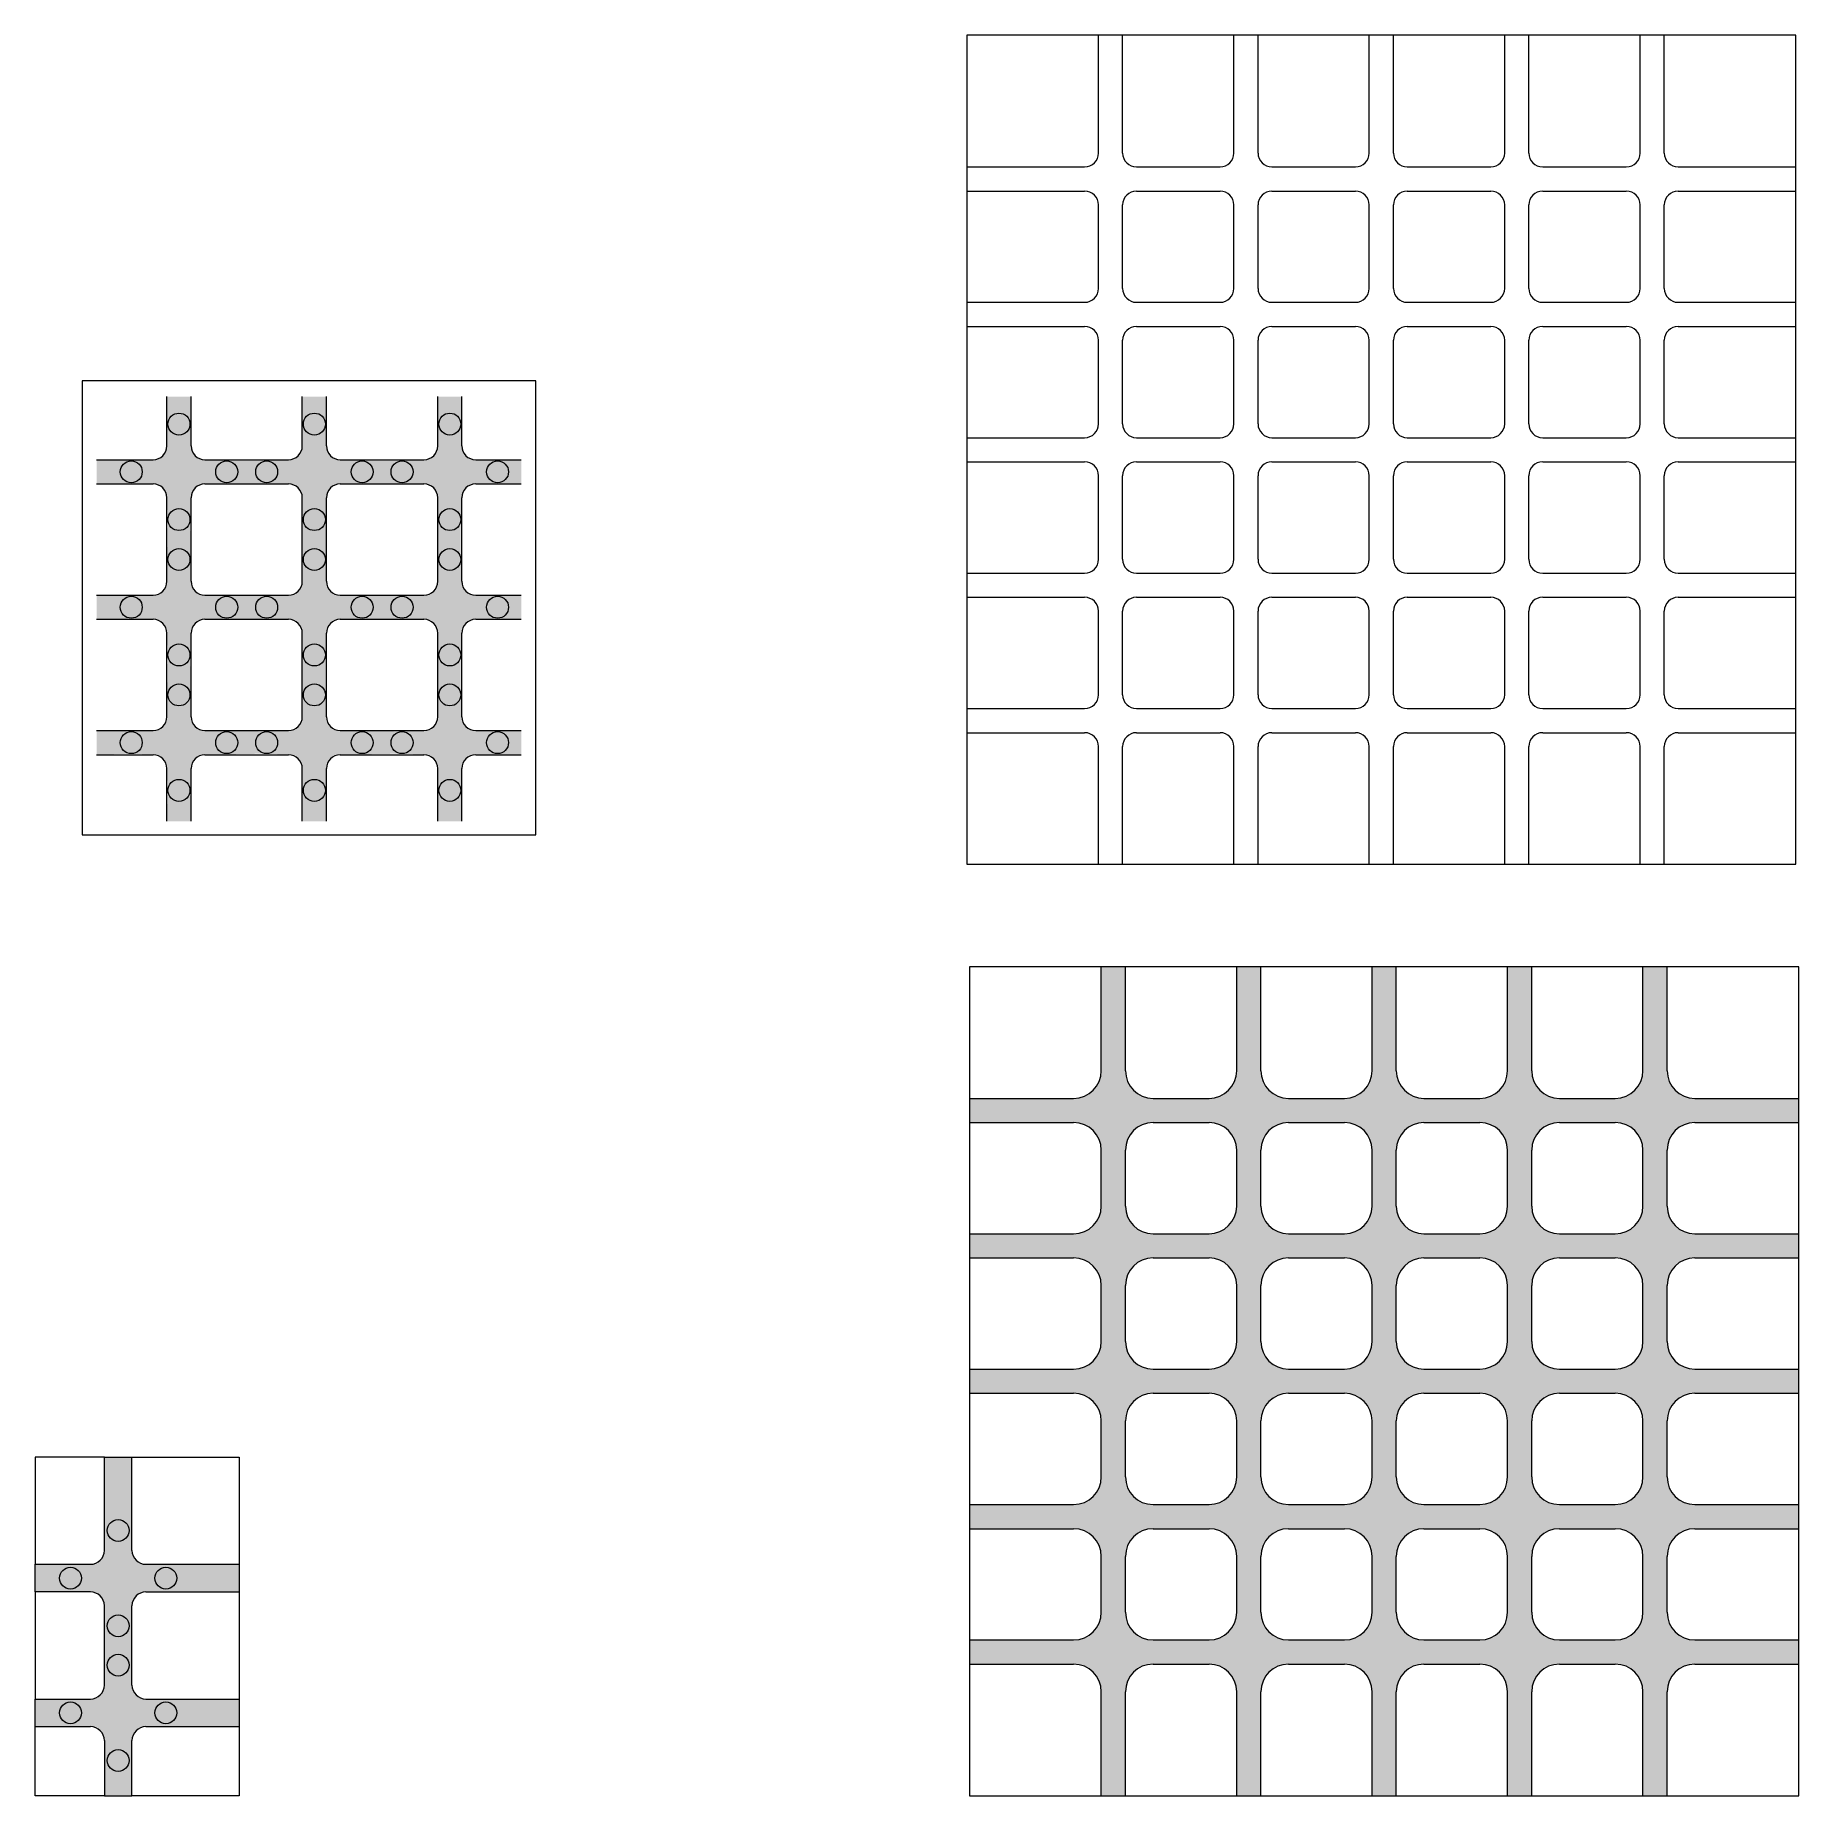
# Model space of a CAD drawing. Header units: inches. Extents: x 0 to 25.5, y 0 to 25.5.
import ezdxf

# ---------------------------------------------------------------- set-up
doc = ezdxf.new("R2010")
doc.units = ezdxf.units.IN
doc.header["$MEASUREMENT"] = 0

# ---------------------------------------------------------------- blocks, each defined once
blk = doc.blocks.new('*U0')
at = {"color": 2, "lineweight": 0}
for centre in [(0, 0.691), (-0.691, 0), (0.691, 0), (0, -0.691)]:
    blk.add_circle(centre, 0.159, dxfattribs=at)
blk = doc.blocks.new('*U1')
at = {"color": 0, "linetype": 'ByBlock', "lineweight": -2, "transparency": 16777216}
for p in [(0, 3.92), (1.96, 3.92), (3.92, 3.92), (0, 1.96), (1.96, 1.96), (3.92, 1.96), (0, 0), (1.96, 0), (3.92, 0)]:
    blk.add_blockref('*U0', p, dxfattribs=at)

msp = doc.modelspace()

# ---------------------------------------------------------------- hatches: boundary and pattern name
at = {"lineweight": 0}
h = msp.add_hatch(color=1, dxfattribs=at)
h.dxf.hatch_style = 1
h.paths.add_polyline_path([(7.034, 17.379), (6.375, 17.379, -0.414214), (6.175, 17.579), (6.159, 17.895, -1), (5.841, 17.895, -1), (6.159, 17.895), (6.159, 18.47, -0.991004), (5.841, 18.473, -1), (6.159, 18.473), (6.175, 18.789, -0.414214), (6.375, 18.989), (7.034, 18.989), (7.034, 19.339), (6.691, 19.323, -0.414214), (6.85, 19.164, -1), (6.533, 19.164, -0.414214), (6.691, 19.323), (6.375, 19.339, -0.414214), (6.175, 19.539), (6.159, 19.855, -1), (5.841, 19.855, -1), (6.159, 19.855), (6.175, 20.254), (5.825, 20.254), (5.825, 19.539, -0.414214), (5.625, 19.339), (5.309, 19.323, -0.414214), (5.468, 19.164, -1), (5.15, 19.164, -0.414214), (5.309, 19.323), (4.734, 19.323, -0.40893), (4.89, 19.164, -1), (4.573, 19.164, -0.414214), (4.731, 19.323), (4.415, 19.339, -0.414214), (4.215, 19.539), (4.199, 19.855, -1), (3.881, 19.855, -1), (4.199, 19.855), (4.215, 20.254), (3.865, 20.254), (3.865, 19.539, -0.414214), (3.665, 19.339), (3.349, 19.323, -0.414214), (3.508, 19.164, -1), (3.19, 19.164, -0.414214), (3.349, 19.323), (2.774, 19.323, -0.40893), (2.93, 19.164, -1), (2.612, 19.164, -0.414214), (2.771, 19.323), (2.455, 19.339, -0.414214), (2.255, 19.539), (2.255, 20.254), (1.905, 20.254), (1.905, 19.539, -0.414214), (1.705, 19.339), (1.389, 19.323, -0.414214), (1.548, 19.164, -1), (1.23, 19.164, -0.414214), (1.389, 19.323), (0.888, 19.339), (0.888, 18.989), (1.705, 18.989, -0.414214), (1.905, 18.789), (1.921, 18.473, -1), (2.239, 18.473), (2.255, 18.789, -0.414214), (2.455, 18.989), (3.665, 18.989, -0.414214), (3.865, 18.789), (3.865, 17.579, -0.414214), (3.665, 17.379), (3.349, 17.363, -0.414214), (3.508, 17.204, -1), (3.19, 17.204, -0.414214), (3.349, 17.363), (2.455, 17.379, -0.414214), (2.255, 17.579), (2.239, 18.473, -1), (1.921, 18.473), (1.905, 17.579, -0.414214), (1.705, 17.379), (1.389, 17.363, -0.414214), (1.548, 17.204, -1), (1.23, 17.204, -0.414214), (1.389, 17.363), (0.888, 17.379), (0.888, 17.029), (1.705, 17.029, -0.414214), (1.905, 16.829), (1.921, 16.513, -1), (2.239, 16.513), (2.255, 16.829, -0.414214), (2.455, 17.029), (3.665, 17.029, -0.414214), (3.865, 16.829), (3.865, 15.619, -0.414214), (3.665, 15.419), (3.349, 15.403, -0.414214), (3.508, 15.244, -0.414214), (3.349, 15.085), (3.665, 15.069, -0.414214), (3.865, 14.869), (3.865, 14.107), (4.215, 14.107), (4.199, 14.553, -1), (3.881, 14.553, -1), (4.199, 14.553), (4.215, 14.869, -0.414214), (4.415, 15.069), (5.309, 15.085, -0.414214), (5.15, 15.244, -0.414214), (5.309, 15.403), (4.415, 15.419, -0.414214), (4.215, 15.619), (4.199, 15.935, -1), (3.881, 15.935, -1), (4.199, 15.935), (4.199, 16.51, -0.990979), (3.881, 16.513, -1), (4.199, 16.513), (4.215, 16.829, -0.414214), (4.415, 17.029), (5.625, 17.029, -0.414214), (5.825, 16.829), (5.825, 15.619, -0.414214), (5.625, 15.419), (5.309, 15.403, -0.414214), (5.468, 15.244, -0.414214), (5.309, 15.085), (5.625, 15.069, -0.414214), (5.825, 14.869), (5.825, 14.107), (6.175, 14.107), (6.159, 14.553, -1), (5.841, 14.553, -1), (6.159, 14.553), (6.175, 14.869, -0.414214), (6.375, 15.069), (7.034, 15.069), (7.034, 15.419), (6.375, 15.419, -0.414214), (6.175, 15.619), (6.159, 15.935, -1), (5.841, 15.935, -1), (6.159, 15.935), (6.159, 16.51, -0.991004), (5.841, 16.513, -1), (6.159, 16.513), (6.175, 16.829, -0.414214), (6.375, 17.029), (7.034, 17.029)])
h.paths.add_polyline_path([(4.215, 17.579), (4.215, 18.789, -0.414214), (4.415, 18.989), (5.625, 18.989, -0.414214), (5.825, 18.789), (5.825, 17.579, -0.414214), (5.625, 17.379), (4.415, 17.379, -0.414214)], flags=16)
h.paths.add_polyline_path([(4.89, 17.204, -1), (4.573, 17.204, -1)], flags=16)
h.paths.add_polyline_path([(3.881, 17.895, -1), (4.199, 17.895, -1)], flags=16)
h.paths.add_polyline_path([(5.468, 17.204, -1), (5.15, 17.204, -1)], flags=16)
h.paths.add_polyline_path([(3.881, 18.473, -1), (4.199, 18.473, -1)], flags=16)
h.paths.add_polyline_path([(2.612, 17.204, -1), (2.93, 17.204, -1)], flags=16)
h.paths.add_polyline_path([(4.89, 15.244, -1), (4.573, 15.244, -1)], flags=16)
h.paths.add_polyline_path([(1.921, 17.895, -1), (2.239, 17.895, -1)], flags=16)
h.paths.add_polyline_path([(6.85, 17.204, -1), (6.533, 17.204, -1)], flags=16)
h.paths.add_polyline_path([(6.85, 15.244, -1), (6.533, 15.244, -1)], flags=16)
h.paths.add_polyline_path([(1.921, 19.855, -1), (2.239, 19.855, -1)], flags=16)
h.paths.add_polyline_path([(3.349, 15.403), (2.455, 15.419, -0.414214), (2.255, 15.619), (2.239, 16.513, -1), (1.921, 16.513), (1.905, 15.619, -0.414214), (1.705, 15.419), (1.389, 15.403, -0.414214), (1.548, 15.244, -0.414214), (1.389, 15.085), (1.705, 15.069, -0.414214), (1.905, 14.869), (1.921, 14.553, -1), (2.239, 14.553), (2.255, 14.869, -0.414214), (2.455, 15.069), (3.349, 15.085, -0.414214), (3.19, 15.244, -0.414214)], flags=17)
h.paths.add_polyline_path([(1.921, 15.935, -1), (2.239, 15.935, -1)], flags=16)
h.paths.add_polyline_path([(2.93, 15.244, -1), (2.612, 15.244, -1)], flags=16)
h.paths.add_polyline_path([(2.239, 14.553, -1), (1.921, 14.553), (1.905, 14.107), (2.255, 14.107)], flags=17)
h.paths.add_polyline_path([(1.23, 15.244, -0.414214), (1.389, 15.403), (0.888, 15.419), (0.888, 15.069), (1.389, 15.085, -0.414214)], flags=17)
h = msp.add_hatch(color=1, dxfattribs=at)
h.dxf.hatch_style = 1
h.paths.add_polyline_path([(1.921, 19.855, 1), (2.239, 19.855, 1)])
h.paths.add_polyline_path([(2.612, 19.164, 1), (2.93, 19.164, 1)])
h.paths.add_polyline_path([(3.508, 19.164, 1), (3.19, 19.164, 1)])
h.paths.add_polyline_path([(1.548, 19.164, 1), (1.23, 19.164, 1)])
h.paths.add_polyline_path([(1.921, 18.473, 1), (2.239, 18.473, 1)])
h.paths.add_polyline_path([(1.921, 17.895, 1), (2.239, 17.895, 1)])
h.paths.add_polyline_path([(1.548, 17.204, 1), (1.23, 17.204, 1)])
h.paths.add_polyline_path([(2.93, 17.204, 1), (2.612, 17.204, 1)])
h.paths.add_polyline_path([(3.508, 17.204, 1), (3.19, 17.204, 1)])
h.paths.add_polyline_path([(4.199, 17.895, 1), (3.881, 17.895, 1)])
h.paths.add_polyline_path([(4.199, 18.473, 1), (3.881, 18.473, 1)])
h.paths.add_polyline_path([(4.199, 19.855, 1), (3.881, 19.855, 1)])
h.paths.add_polyline_path([(4.89, 19.164, 1), (4.573, 19.164, 1)])
h.paths.add_polyline_path([(5.15, 19.164, 1), (5.468, 19.164, 1)])
h.paths.add_polyline_path([(6.159, 19.855, 1), (5.841, 19.855, 1)])
h.paths.add_polyline_path([(6.533, 19.164, 1), (6.85, 19.164, 1)])
h.paths.add_polyline_path([(5.841, 18.473, 1), (6.159, 18.473, 1)])
h.paths.add_polyline_path([(6.159, 17.895, 1), (5.841, 17.895, 1)])
h.paths.add_polyline_path([(6.85, 17.204, 1), (6.533, 17.204, 1)])
h.paths.add_polyline_path([(6.159, 16.513, 1), (5.841, 16.513, 1)])
h.paths.add_polyline_path([(5.15, 17.204, 1), (5.468, 17.204, 1)])
h.paths.add_polyline_path([(4.573, 17.204, 1), (4.89, 17.204, 1)])
h.paths.add_polyline_path([(1.921, 16.513, 1), (2.239, 16.513, 1)])
h.paths.add_polyline_path([(2.239, 15.935, 1), (1.921, 15.935, 1)])
h.paths.add_polyline_path([(1.23, 15.244, 1), (1.548, 15.244, 1)])
h.paths.add_polyline_path([(1.921, 14.553, 1), (2.239, 14.553, 1)])
h.paths.add_polyline_path([(2.93, 15.244, 1), (2.612, 15.244, 1)])
h.paths.add_polyline_path([(3.19, 15.244, 1), (3.508, 15.244, 1)])
h.paths.add_polyline_path([(3.881, 15.935, 1), (4.199, 15.935, 1)])
h.paths.add_polyline_path([(4.199, 16.513, 1), (3.881, 16.513, 1)])
h.paths.add_polyline_path([(3.881, 14.553, 1), (4.199, 14.553, 1)])
h.paths.add_polyline_path([(4.573, 15.244, 1), (4.89, 15.244, 1)])
h.paths.add_polyline_path([(5.15, 15.244, 1), (5.468, 15.244, 1)])
h.paths.add_polyline_path([(5.841, 15.935, 1), (6.159, 15.935, 1)])
h.paths.add_polyline_path([(6.533, 15.244, 1), (6.85, 15.244, 1)])
h.paths.add_polyline_path([(6.159, 14.553, 1), (5.841, 14.553, 1)])
h = msp.add_hatch(color=1, dxfattribs=at)
h.dxf.hatch_style = 1
h.paths.add_polyline_path([(25.524, 10.095), (24.019, 10.095, -0.414214), (23.619, 10.495), (23.619, 12), (23.269, 12), (23.269, 10.495, -0.414214), (22.869, 10.095), (22.059, 10.095, -0.414214), (21.659, 10.495), (21.659, 12), (21.309, 12), (21.309, 10.495, -0.414214), (20.909, 10.095), (20.099, 10.095, -0.414214), (19.699, 10.495), (19.699, 12), (19.349, 12), (19.349, 10.495, -0.414214), (18.949, 10.095), (18.139, 10.095, -0.414214), (17.739, 10.495), (17.739, 12), (17.389, 12), (17.389, 10.495, -0.414214), (16.989, 10.095), (16.179, 10.095, -0.414214), (15.779, 10.495), (15.779, 12), (15.429, 12), (15.429, 10.495, -0.414214), (15.029, 10.095), (13.524, 10.095), (13.524, 9.745), (15.029, 9.745, -0.414214), (15.429, 9.345), (15.429, 8.535, -0.414214), (15.029, 8.135), (13.524, 8.135), (13.524, 7.785), (15.029, 7.785, -0.414214), (15.429, 7.385), (15.429, 6.575, -0.414214), (15.029, 6.175), (13.524, 6.175), (13.524, 5.825), (15.029, 5.825, -0.414214), (15.429, 5.425), (15.429, 4.615, -0.414214), (15.029, 4.215), (13.524, 4.215), (13.524, 3.865), (15.029, 3.865, -0.414214), (15.429, 3.465), (15.429, 2.655, -0.414214), (15.029, 2.255), (13.524, 2.255), (13.524, 1.905), (15.029, 1.905, -0.414214), (15.429, 1.505), (15.429, 0), (15.779, 0), (15.779, 1.505, -0.414214), (16.179, 1.905), (16.989, 1.905, -0.414214), (17.389, 1.505), (17.389, 0), (17.739, 0), (17.739, 1.505, -0.414214), (18.139, 1.905), (18.949, 1.905, -0.414214), (19.349, 1.505), (19.349, 0), (19.699, 0), (19.699, 1.505, -0.414214), (20.099, 1.905), (20.909, 1.905, -0.414214), (21.309, 1.505), (21.309, 0), (21.659, 0), (21.659, 1.505, -0.414214), (22.059, 1.905), (22.869, 1.905, -0.414214), (23.269, 1.505), (23.269, 0), (23.619, 0), (23.619, 1.505, -0.414214), (24.019, 1.905), (25.524, 1.905), (25.524, 2.255), (24.019, 2.255, -0.414214), (23.619, 2.655), (23.619, 3.465, -0.414214), (24.019, 3.865), (25.524, 3.865), (25.524, 4.215), (24.019, 4.215, -0.414214), (23.619, 4.615), (23.619, 5.425, -0.414214), (24.019, 5.825), (25.524, 5.825), (25.524, 6.175), (24.019, 6.175, -0.414214), (23.619, 6.575), (23.619, 7.385, -0.414214), (24.019, 7.785), (25.524, 7.785), (25.524, 8.135), (24.019, 8.135, -0.414214), (23.619, 8.535), (23.619, 9.345, -0.414214), (24.019, 9.745), (25.524, 9.745)])
h.paths.add_polyline_path([(16.179, 9.745), (16.989, 9.745, -0.414214), (17.389, 9.345), (17.389, 8.535, -0.414214), (16.989, 8.135), (16.179, 8.135, -0.414214), (15.779, 8.535), (15.779, 9.345, -0.414214)], flags=16)
h.paths.add_polyline_path([(16.179, 7.785), (16.989, 7.785, -0.414214), (17.389, 7.385), (17.389, 6.575, -0.414214), (16.989, 6.175), (16.179, 6.175, -0.414214), (15.779, 6.575), (15.779, 7.385, -0.414214)], flags=16)
h.paths.add_polyline_path([(18.139, 9.745), (18.949, 9.745, -0.414214), (19.349, 9.345), (19.349, 8.535, -0.414214), (18.949, 8.135), (18.139, 8.135, -0.414214), (17.739, 8.535), (17.739, 9.345, -0.414214)], flags=16)
h.paths.add_polyline_path([(18.139, 7.785), (18.949, 7.785, -0.414214), (19.349, 7.385), (19.349, 6.575, -0.414214), (18.949, 6.175), (18.139, 6.175, -0.414214), (17.739, 6.575), (17.739, 7.385, -0.414214)], flags=16)
h.paths.add_polyline_path([(16.179, 5.825), (16.989, 5.825, -0.414214), (17.389, 5.425), (17.389, 4.615, -0.414214), (16.989, 4.215), (16.179, 4.215, -0.414214), (15.779, 4.615), (15.779, 5.425, -0.414214)], flags=16)
h.paths.add_polyline_path([(20.099, 9.745), (20.909, 9.745, -0.414214), (21.309, 9.345), (21.309, 8.535, -0.414214), (20.909, 8.135), (20.099, 8.135, -0.414214), (19.699, 8.535), (19.699, 9.345, -0.414214)], flags=16)
h.paths.add_polyline_path([(18.139, 5.825), (18.949, 5.825, -0.414214), (19.349, 5.425), (19.349, 4.615, -0.414214), (18.949, 4.215), (18.139, 4.215, -0.414214), (17.739, 4.615), (17.739, 5.425, -0.414214)], flags=16)
h.paths.add_polyline_path([(20.099, 7.785), (20.909, 7.785, -0.414214), (21.309, 7.385), (21.309, 6.575, -0.414214), (20.909, 6.175), (20.099, 6.175, -0.414214), (19.699, 6.575), (19.699, 7.385, -0.414214)], flags=16)
h.paths.add_polyline_path([(20.099, 5.825), (20.909, 5.825, -0.414214), (21.309, 5.425), (21.309, 4.615, -0.414214), (20.909, 4.215), (20.099, 4.215, -0.414214), (19.699, 4.615), (19.699, 5.425, -0.414214)], flags=16)
h.paths.add_polyline_path([(16.179, 3.865), (16.989, 3.865, -0.414214), (17.389, 3.465), (17.389, 2.655, -0.414214), (16.989, 2.255), (16.179, 2.255, -0.414214), (15.779, 2.655), (15.779, 3.465, -0.414214)], flags=16)
h.paths.add_polyline_path([(22.059, 9.745), (22.869, 9.745, -0.414214), (23.269, 9.345), (23.269, 8.535, -0.414214), (22.869, 8.135), (22.059, 8.135, -0.414214), (21.659, 8.535), (21.659, 9.345, -0.414214)], flags=16)
h.paths.add_polyline_path([(18.139, 3.865), (18.949, 3.865, -0.414214), (19.349, 3.465), (19.349, 2.655, -0.414214), (18.949, 2.255), (18.139, 2.255, -0.414214), (17.739, 2.655), (17.739, 3.465, -0.414214)], flags=16)
h.paths.add_polyline_path([(22.059, 7.785), (22.869, 7.785, -0.414214), (23.269, 7.385), (23.269, 6.575, -0.414214), (22.869, 6.175), (22.059, 6.175, -0.414214), (21.659, 6.575), (21.659, 7.385, -0.414214)], flags=16)
h.paths.add_polyline_path([(20.099, 3.865), (20.909, 3.865, -0.414214), (21.309, 3.465), (21.309, 2.655, -0.414214), (20.909, 2.255), (20.099, 2.255, -0.414214), (19.699, 2.655), (19.699, 3.465, -0.414214)], flags=16)
h.paths.add_polyline_path([(22.059, 5.825), (22.869, 5.825, -0.414214), (23.269, 5.425), (23.269, 4.615, -0.414214), (22.869, 4.215), (22.059, 4.215, -0.414214), (21.659, 4.615), (21.659, 5.425, -0.414214)], flags=16)
h.paths.add_polyline_path([(22.059, 3.865), (22.869, 3.865, -0.414214), (23.269, 3.465), (23.269, 2.655, -0.414214), (22.869, 2.255), (22.059, 2.255, -0.414214), (21.659, 2.655), (21.659, 3.465, -0.414214)], flags=16)
h = msp.add_hatch(color=1, dxfattribs=at)
h.dxf.hatch_style = 1
h.paths.add_polyline_path([(2.95, 3.35), (1.6, 3.35, -0.414214), (1.4, 3.55), (1.4, 4.9), (1, 4.9), (1, 3.55, -0.414214), (0.8, 3.35), (0, 3.35), (0, 2.95), (0.8, 2.95, -0.414214), (1, 2.75), (1, 1.6, -0.414214), (0.8, 1.4), (0, 1.4), (0, 1), (0.8, 1, -0.414214), (1, 0.8), (1, 0), (1.4, 0), (1.4, 0.8, -0.414214), (1.6, 1), (2.95, 1), (2.95, 1.4), (1.6, 1.4, -0.414214), (1.4, 1.6), (1.4, 2.75, -0.414214), (1.6, 2.95), (2.95, 2.95)])

# ---------------------------------------------------------------- linework, layer by layer
at = {"color": 1, "lineweight": 0}
for p, q in [((15.388, 23.778), (15.388, 25.483)), ((15.738, 23.778), (15.738, 25.483)), ((17.348, 23.778), (17.348, 25.483)), ((17.698, 23.778), (17.698, 25.483)), ((19.308, 23.778), (19.308, 25.483)), ((19.658, 23.778), (19.658, 25.483)), ((21.268, 23.778), (21.268, 25.483)), ((21.618, 23.778), (21.618, 25.483)), ((23.228, 23.778), (23.228, 25.483)), ((23.578, 23.778), (23.578, 25.483)), ((13.483, 23.578), (15.188, 23.578)), ((15.938, 23.578), (17.148, 23.578)), ((17.898, 23.578), (19.108, 23.578)), ((19.858, 23.578), (21.068, 23.578)), ((21.818, 23.578), (23.028, 23.578)), ((23.778, 23.578), (25.483, 23.578)), ((13.483, 23.228), (15.188, 23.228)), ((15.938, 23.228), (17.148, 23.228)), ((17.898, 23.228), (19.108, 23.228)), ((19.858, 23.228), (21.068, 23.228)), ((21.818, 23.228), (23.028, 23.228)), ((23.778, 23.228), (25.483, 23.228)), ((15.388, 21.818), (15.388, 23.028)), ((15.738, 21.818), (15.738, 23.028)), ((17.348, 21.818), (17.348, 23.028)), ((17.698, 21.818), (17.698, 23.028)), ((19.308, 21.818), (19.308, 23.028)), ((19.658, 21.818), (19.658, 23.028)), ((21.268, 21.818), (21.268, 23.028)), ((21.618, 21.818), (21.618, 23.028)), ((23.228, 21.818), (23.228, 23.028)), ((23.578, 21.818), (23.578, 23.028)), ((13.483, 21.618), (15.188, 21.618)), ((15.938, 21.618), (17.148, 21.618)), ((17.898, 21.618), (19.108, 21.618)), ((19.858, 21.618), (21.068, 21.618)), ((21.818, 21.618), (23.028, 21.618)), ((23.778, 21.618), (25.483, 21.618)), ((13.483, 21.268), (15.188, 21.268)), ((15.938, 21.268), (17.148, 21.268)), ((17.898, 21.268), (19.108, 21.268)), ((19.858, 21.268), (21.068, 21.268)), ((21.818, 21.268), (23.028, 21.268)), ((23.778, 21.268), (25.483, 21.268)), ((15.388, 19.858), (15.388, 21.068)), ((15.738, 19.858), (15.738, 21.068)), ((17.348, 19.858), (17.348, 21.068)), ((17.698, 19.858), (17.698, 21.068)), ((19.308, 19.858), (19.308, 21.068)), ((19.658, 19.858), (19.658, 21.068)), ((21.268, 19.858), (21.268, 21.068)), ((21.618, 19.858), (21.618, 21.068)), ((23.228, 19.858), (23.228, 21.068)), ((23.578, 19.858), (23.578, 21.068)), ((1.905, 19.539), (1.905, 20.254)), ((2.255, 19.539), (2.255, 20.254)), ((3.865, 19.539), (3.865, 20.254)), ((4.215, 19.539), (4.215, 20.254)), ((5.825, 19.539), (5.825, 20.254)), ((6.175, 19.539), (6.175, 20.254)), ((13.483, 19.658), (15.188, 19.658)), ((15.938, 19.658), (17.148, 19.658)), ((17.898, 19.658), (19.108, 19.658)), ((19.858, 19.658), (21.068, 19.658)), ((21.818, 19.658), (23.028, 19.658)), ((23.778, 19.658), (25.483, 19.658)), ((0.888, 19.339), (1.705, 19.339)), ((2.455, 19.339), (3.665, 19.339)), ((4.415, 19.339), (5.625, 19.339)), ((6.375, 19.339), (7.034, 19.339)), ((13.483, 19.308), (15.188, 19.308)), ((15.938, 19.308), (17.148, 19.308)), ((17.898, 19.308), (19.108, 19.308)), ((19.858, 19.308), (21.068, 19.308)), ((21.818, 19.308), (23.028, 19.308)), ((23.778, 19.308), (25.483, 19.308)), ((0.888, 18.989), (1.705, 18.989)), ((2.455, 18.989), (3.665, 18.989)), ((4.415, 18.989), (5.625, 18.989)), ((6.375, 18.989), (7.034, 18.989)), ((15.388, 17.898), (15.388, 19.108)), ((15.738, 17.898), (15.738, 19.108)), ((17.348, 17.898), (17.348, 19.108)), ((17.698, 17.898), (17.698, 19.108)), ((19.308, 17.898), (19.308, 19.108)), ((19.658, 17.898), (19.658, 19.108)), ((21.268, 17.898), (21.268, 19.108)), ((21.618, 17.898), (21.618, 19.108)), ((23.228, 17.898), (23.228, 19.108)), ((23.578, 17.898), (23.578, 19.108)), ((1.905, 17.579), (1.905, 18.789)), ((2.255, 17.579), (2.255, 18.789)), ((3.865, 17.579), (3.865, 18.789)), ((4.215, 17.579), (4.215, 18.789)), ((5.825, 17.579), (5.825, 18.789)), ((6.175, 17.579), (6.175, 18.789)), ((13.483, 17.698), (15.188, 17.698)), ((15.938, 17.698), (17.148, 17.698)), ((17.898, 17.698), (19.108, 17.698)), ((19.858, 17.698), (21.068, 17.698)), ((21.818, 17.698), (23.028, 17.698)), ((23.778, 17.698), (25.483, 17.698)), ((0.888, 17.379), (1.705, 17.379)), ((2.455, 17.379), (3.665, 17.379)), ((4.415, 17.379), (5.625, 17.379)), ((6.375, 17.379), (7.034, 17.379)), ((13.483, 17.348), (15.188, 17.348)), ((15.388, 15.938), (15.388, 17.148)), ((15.738, 15.938), (15.738, 17.148)), ((15.938, 17.348), (17.148, 17.348)), ((17.348, 15.938), (17.348, 17.148)), ((17.698, 15.938), (17.698, 17.148)), ((17.898, 17.348), (19.108, 17.348)), ((19.308, 15.938), (19.308, 17.148)), ((19.658, 15.938), (19.658, 17.148)), ((19.858, 17.348), (21.068, 17.348)), ((21.268, 15.938), (21.268, 17.148)), ((21.618, 15.938), (21.618, 17.148)), ((21.818, 17.348), (23.028, 17.348)), ((23.228, 15.938), (23.228, 17.148)), ((23.578, 15.938), (23.578, 17.148)), ((23.778, 17.348), (25.483, 17.348)), ((0.888, 17.029), (1.705, 17.029)), ((2.455, 17.029), (3.665, 17.029)), ((4.415, 17.029), (5.625, 17.029)), ((6.375, 17.029), (7.034, 17.029)), ((1.905, 15.619), (1.905, 16.829)), ((2.255, 15.619), (2.255, 16.829)), ((3.865, 15.619), (3.865, 16.829)), ((4.215, 15.619), (4.215, 16.829)), ((5.825, 15.619), (5.825, 16.829)), ((6.175, 15.619), (6.175, 16.829)), ((13.483, 15.738), (15.188, 15.738)), ((15.938, 15.738), (17.148, 15.738)), ((17.898, 15.738), (19.108, 15.738)), ((19.858, 15.738), (21.068, 15.738)), ((21.818, 15.738), (23.028, 15.738)), ((23.778, 15.738), (25.483, 15.738)), ((0.888, 15.419), (1.705, 15.419)), ((2.455, 15.419), (3.665, 15.419)), ((4.415, 15.419), (5.625, 15.419)), ((6.375, 15.419), (7.034, 15.419)), ((13.483, 15.388), (15.188, 15.388)), ((15.938, 15.388), (17.148, 15.388)), ((17.898, 15.388), (19.108, 15.388)), ((19.858, 15.388), (21.068, 15.388)), ((21.818, 15.388), (23.028, 15.388)), ((23.778, 15.388), (25.483, 15.388)), ((0.888, 15.069), (1.705, 15.069)), ((2.455, 15.069), (3.665, 15.069)), ((4.415, 15.069), (5.625, 15.069)), ((6.375, 15.069), (7.034, 15.069)), ((15.388, 13.483), (15.388, 15.188)), ((15.738, 13.483), (15.738, 15.188)), ((17.348, 13.483), (17.348, 15.188)), ((17.698, 13.483), (17.698, 15.188)), ((19.308, 13.483), (19.308, 15.188)), ((19.658, 13.483), (19.658, 15.188)), ((21.268, 13.483), (21.268, 15.188)), ((21.618, 13.483), (21.618, 15.188)), ((23.228, 13.483), (23.228, 15.188)), ((23.578, 13.483), (23.578, 15.188)), ((1.905, 14.107), (1.905, 14.869)), ((2.255, 14.107), (2.255, 14.869)), ((3.865, 14.107), (3.865, 14.869)), ((4.215, 14.107), (4.215, 14.869)), ((5.825, 14.107), (5.825, 14.869)), ((6.175, 14.107), (6.175, 14.869)), ((15.429, 10.495), (15.429, 12)), ((15.779, 10.495), (15.779, 12)), ((17.389, 10.495), (17.389, 12)), ((17.739, 10.495), (17.739, 12)), ((19.349, 10.495), (19.349, 12)), ((19.699, 10.495), (19.699, 12)), ((21.309, 10.495), (21.309, 12)), ((21.659, 10.495), (21.659, 12)), ((23.269, 10.495), (23.269, 12)), ((23.619, 10.495), (23.619, 12)), ((13.524, 10.095), (15.029, 10.095)), ((16.179, 10.095), (16.989, 10.095)), ((18.139, 10.095), (18.949, 10.095)), ((20.099, 10.095), (20.909, 10.095)), ((22.059, 10.095), (22.869, 10.095)), ((24.019, 10.095), (25.524, 10.095)), ((13.524, 9.745), (15.029, 9.745)), ((16.179, 9.745), (16.989, 9.745)), ((18.139, 9.745), (18.949, 9.745)), ((20.099, 9.745), (20.909, 9.745)), ((22.059, 9.745), (22.869, 9.745)), ((24.019, 9.745), (25.524, 9.745)), ((15.429, 8.535), (15.429, 9.345)), ((15.779, 8.535), (15.779, 9.345)), ((17.389, 8.535), (17.389, 9.345)), ((17.739, 8.535), (17.739, 9.345)), ((19.349, 8.535), (19.349, 9.345)), ((19.699, 8.535), (19.699, 9.345)), ((21.309, 8.535), (21.309, 9.345)), ((21.659, 8.535), (21.659, 9.345)), ((23.269, 8.535), (23.269, 9.345)), ((23.619, 8.535), (23.619, 9.345)), ((13.524, 8.135), (15.029, 8.135)), ((16.179, 8.135), (16.989, 8.135)), ((18.139, 8.135), (18.949, 8.135)), ((20.099, 8.135), (20.909, 8.135)), ((22.059, 8.135), (22.869, 8.135)), ((24.019, 8.135), (25.524, 8.135)), ((13.524, 7.785), (15.029, 7.785)), ((16.179, 7.785), (16.989, 7.785)), ((18.139, 7.785), (18.949, 7.785)), ((20.099, 7.785), (20.909, 7.785)), ((22.059, 7.785), (22.869, 7.785)), ((24.019, 7.785), (25.524, 7.785)), ((15.429, 6.575), (15.429, 7.385)), ((15.779, 6.575), (15.779, 7.385)), ((17.389, 6.575), (17.389, 7.385)), ((17.739, 6.575), (17.739, 7.385)), ((19.349, 6.575), (19.349, 7.385)), ((19.699, 6.575), (19.699, 7.385)), ((21.309, 6.575), (21.309, 7.385)), ((21.659, 6.575), (21.659, 7.385)), ((23.269, 6.575), (23.269, 7.385)), ((23.619, 6.575), (23.619, 7.385)), ((13.524, 6.175), (15.029, 6.175)), ((16.179, 6.175), (16.989, 6.175)), ((18.139, 6.175), (18.949, 6.175)), ((20.099, 6.175), (20.909, 6.175)), ((22.059, 6.175), (22.869, 6.175)), ((24.019, 6.175), (25.524, 6.175)), ((13.524, 5.825), (15.029, 5.825)), ((16.179, 5.825), (16.989, 5.825)), ((18.139, 5.825), (18.949, 5.825)), ((20.099, 5.825), (20.909, 5.825)), ((22.059, 5.825), (22.869, 5.825)), ((24.019, 5.825), (25.524, 5.825)), ((15.429, 4.615), (15.429, 5.425)), ((15.779, 4.615), (15.779, 5.425)), ((17.389, 4.615), (17.389, 5.425)), ((17.739, 4.615), (17.739, 5.425)), ((19.349, 4.615), (19.349, 5.425)), ((19.699, 4.615), (19.699, 5.425)), ((21.309, 4.615), (21.309, 5.425)), ((21.659, 4.615), (21.659, 5.425)), ((23.269, 4.615), (23.269, 5.425)), ((23.619, 4.615), (23.619, 5.425)), ((1, 3.55), (1, 4.9)), ((1.4, 3.55), (1.4, 4.9)), ((13.524, 4.215), (15.029, 4.215)), ((16.179, 4.215), (16.989, 4.215)), ((18.139, 4.215), (18.949, 4.215)), ((20.099, 4.215), (20.909, 4.215)), ((22.059, 4.215), (22.869, 4.215)), ((24.019, 4.215), (25.524, 4.215)), ((13.524, 3.865), (15.029, 3.865)), ((16.179, 3.865), (16.989, 3.865)), ((18.139, 3.865), (18.949, 3.865)), ((20.099, 3.865), (20.909, 3.865)), ((22.059, 3.865), (22.869, 3.865)), ((24.019, 3.865), (25.524, 3.865)), ((0, 3.35), (0.8, 3.35)), ((1.6, 3.35), (2.95, 3.35)), ((15.429, 2.655), (15.429, 3.465)), ((15.779, 2.655), (15.779, 3.465)), ((17.389, 2.655), (17.389, 3.465)), ((17.739, 2.655), (17.739, 3.465)), ((19.349, 2.655), (19.349, 3.465)), ((19.699, 2.655), (19.699, 3.465)), ((21.309, 2.655), (21.309, 3.465)), ((21.659, 2.655), (21.659, 3.465)), ((23.269, 2.655), (23.269, 3.465)), ((23.619, 2.655), (23.619, 3.465)), ((0.8, 2.95), (0, 2.95)), ((1.6, 2.95), (2.95, 2.95)), ((1, 1.6), (1, 2.75)), ((1.4, 1.6), (1.4, 2.75)), ((13.524, 2.255), (15.029, 2.255)), ((16.179, 2.255), (16.989, 2.255)), ((18.139, 2.255), (18.949, 2.255)), ((20.099, 2.255), (20.909, 2.255)), ((22.059, 2.255), (22.869, 2.255)), ((24.019, 2.255), (25.524, 2.255)), ((13.524, 1.905), (15.029, 1.905)), ((16.179, 1.905), (16.989, 1.905)), ((18.139, 1.905), (18.949, 1.905)), ((20.099, 1.905), (20.909, 1.905)), ((22.059, 1.905), (22.869, 1.905)), ((24.019, 1.905), (25.524, 1.905)), ((0, 1.4), (0.8, 1.4)), ((1.6, 1.4), (2.95, 1.4)), ((15.429, 0), (15.429, 1.505)), ((15.779, 0), (15.779, 1.505)), ((17.389, 0), (17.389, 1.505)), ((17.739, 0), (17.739, 1.505)), ((19.349, 0), (19.349, 1.505)), ((19.699, 0), (19.699, 1.505)), ((21.309, 0), (21.309, 1.505)), ((21.659, 0), (21.659, 1.505)), ((23.269, 0), (23.269, 1.505)), ((23.619, 0), (23.619, 1.505)), ((0, 1), (0.8, 1)), ((1, 0.8), (1, 0)), ((1.4, 0), (1.4, 0.8)), ((1.6, 1), (2.95, 1))]:
    msp.add_line(p, q, dxfattribs=at)
at = {"color": 2, "lineweight": 0}
for p, q in [((1, 4.9), (0, 4.9)), ((0, 4.9), (0, 3.35)), ((1, 4.9), (1.4, 4.9)), ((1.4, 4.9), (2.95, 4.9)), ((2.95, 4.9), (2.95, 3.35)), ((0, 2.95), (0, 3.35)), ((2.95, 3.35), (2.95, 2.95)), ((0, 2.95), (0, 1.4)), ((2.95, 2.95), (2.95, 1.4)), ((0, 1), (0, 1.4)), ((2.95, 1.4), (2.95, 0)), ((0, 0), (0, 1)), ((1, 0), (0, 0)), ((1, 0), (1.4, 0)), ((2.95, 0), (1.4, 0))]:
    msp.add_line(p, q, dxfattribs=at)
for points in [[(13.483, 13.483), (25.483, 13.483), (25.483, 25.483), (13.483, 25.483)], [(7.247, 20.479), (0.679, 20.479), (0.679, 13.91), (7.247, 13.91)], [(13.524, 0), (25.524, 0), (25.524, 12), (13.524, 12)]]:
    msp.add_lwpolyline(points, close=True, dxfattribs=at)
for centre in [(1.2, 3.84), (0.51, 3.15), (1.89, 3.15), (1.2, 2.46), (1.2, 1.89), (0.51, 1.2), (1.89, 1.2), (1.2, 0.51)]:
    msp.add_circle(centre, 0.159, dxfattribs=at)
at = {"color": 1, "lineweight": 0}
for centre, radius, start, end in [((15.188, 23.778), 0.2, 270, 0), ((15.938, 23.778), 0.2, 180, 270), ((17.148, 23.778), 0.2, 270, 0), ((17.898, 23.778), 0.2, 180, 270), ((19.108, 23.778), 0.2, 270, 0), ((19.858, 23.778), 0.2, 180, 270), ((21.068, 23.778), 0.2, 270, 360), ((21.818, 23.778), 0.2, 180, 270), ((23.028, 23.778), 0.2, 270, 0), ((23.778, 23.778), 0.2, 180, 270), ((15.188, 23.028), 0.2, 0, 90), ((15.938, 23.028), 0.2, 90, 180), ((17.148, 23.028), 0.2, 0, 90), ((17.898, 23.028), 0.2, 90, 180), ((19.108, 23.028), 0.2, 0, 90), ((19.858, 23.028), 0.2, 90, 180), ((21.068, 23.028), 0.2, 0, 90), ((21.818, 23.028), 0.2, 90, 180), ((23.028, 23.028), 0.2, 0, 90), ((23.778, 23.028), 0.2, 90, 180), ((15.188, 21.818), 0.2, 270, 0), ((15.938, 21.818), 0.2, 180, 270), ((17.148, 21.818), 0.2, 270, 0), ((17.898, 21.818), 0.2, 180, 270), ((19.108, 21.818), 0.2, 270, 0), ((19.858, 21.818), 0.2, 180, 270), ((21.068, 21.818), 0.2, 270, 0), ((21.818, 21.818), 0.2, 180, 270), ((23.028, 21.818), 0.2, 270, 0), ((23.778, 21.818), 0.2, 180, 270), ((15.188, 21.068), 0.2, 0, 90), ((15.938, 21.068), 0.2, 90, 180), ((17.148, 21.068), 0.2, 0, 90), ((17.898, 21.068), 0.2, 90, 180), ((19.108, 21.068), 0.2, 0, 90), ((19.858, 21.068), 0.2, 90, 180), ((21.068, 21.068), 0.2, 0, 90), ((21.818, 21.068), 0.2, 90, 180), ((23.028, 21.068), 0.2, 0, 90), ((23.778, 21.068), 0.2, 90, 180), ((15.188, 19.858), 0.2, 270, 0), ((15.938, 19.858), 0.2, 180, 270), ((17.148, 19.858), 0.2, 270, 360), ((17.898, 19.858), 0.2, 180, 270), ((19.108, 19.858), 0.2, 270, 0), ((19.858, 19.858), 0.2, 180, 270), ((21.068, 19.858), 0.2, 270, 0), ((21.818, 19.858), 0.2, 180, 270), ((23.028, 19.858), 0.2, 270, 0), ((23.778, 19.858), 0.2, 180, 270), ((1.705, 19.539), 0.2, 270, 0), ((2.455, 19.539), 0.2, 180, 270), ((3.665, 19.539), 0.2, 270, 360), ((4.415, 19.539), 0.2, 180, 270), ((5.625, 19.539), 0.2, 270, 0), ((6.375, 19.539), 0.2, 180, 270), ((15.188, 19.108), 0.2, 0, 90), ((15.938, 19.108), 0.2, 90, 180), ((17.148, 19.108), 0.2, 0, 90), ((17.898, 19.108), 0.2, 90, 180), ((19.108, 19.108), 0.2, 0, 90), ((19.858, 19.108), 0.2, 90, 180), ((21.068, 19.108), 0.2, 0, 90), ((21.818, 19.108), 0.2, 90, 180), ((23.028, 19.108), 0.2, 0, 90), ((23.778, 19.108), 0.2, 90, 180), ((1.705, 18.789), 0.2, 0, 90), ((2.455, 18.789), 0.2, 90, 180), ((3.665, 18.789), 0.2, 0, 90), ((4.415, 18.789), 0.2, 90, 180), ((5.625, 18.789), 0.2, 0, 90), ((6.375, 18.789), 0.2, 90, 180), ((15.188, 17.898), 0.2, 270, 0), ((15.938, 17.898), 0.2, 180, 270), ((17.148, 17.898), 0.2, 270, 0), ((17.898, 17.898), 0.2, 180, 270), ((19.108, 17.898), 0.2, 270, 0), ((19.858, 17.898), 0.2, 180, 270), ((21.068, 17.898), 0.2, 270, 0), ((21.818, 17.898), 0.2, 180, 270), ((23.028, 17.898), 0.2, 270, 0), ((23.778, 17.898), 0.2, 180, 270), ((1.705, 17.579), 0.2, 270, 0), ((2.455, 17.579), 0.2, 180, 270), ((3.665, 17.579), 0.2, 270, 0), ((4.415, 17.579), 0.2, 180, 270), ((5.625, 17.579), 0.2, 270, 0), ((6.375, 17.579), 0.2, 180, 270), ((15.188, 17.148), 0.2, 0, 90), ((15.938, 17.148), 0.2, 90, 180), ((17.148, 17.148), 0.2, 0, 90), ((17.898, 17.148), 0.2, 90, 180), ((19.108, 17.148), 0.2, 360, 90), ((19.858, 17.148), 0.2, 90, 180), ((21.068, 17.148), 0.2, 360, 90), ((21.818, 17.148), 0.2, 90, 180), ((23.028, 17.148), 0.2, 360, 90), ((23.778, 17.148), 0.2, 90, 180), ((1.705, 16.829), 0.2, 0, 90), ((2.455, 16.829), 0.2, 90, 180), ((3.665, 16.829), 0.2, 0, 90), ((4.415, 16.829), 0.2, 90, 180), ((5.625, 16.829), 0.2, 360, 90), ((6.375, 16.829), 0.2, 90, 180), ((15.188, 15.938), 0.2, 270, 0), ((15.938, 15.938), 0.2, 180, 270), ((17.148, 15.938), 0.2, 270, 0), ((17.898, 15.938), 0.2, 180, 270), ((19.108, 15.938), 0.2, 270, 360), ((19.858, 15.938), 0.2, 180, 270), ((21.068, 15.938), 0.2, 270, 360), ((21.818, 15.938), 0.2, 180, 270), ((23.028, 15.938), 0.2, 270, 360), ((23.778, 15.938), 0.2, 180, 270), ((1.705, 15.619), 0.2, 270, 0), ((2.455, 15.619), 0.2, 180, 270), ((3.665, 15.619), 0.2, 270, 0), ((4.415, 15.619), 0.2, 180, 270), ((5.625, 15.619), 0.2, 270, 360), ((6.375, 15.619), 0.2, 180, 270), ((15.188, 15.188), 0.2, 0, 90), ((15.938, 15.188), 0.2, 90, 180), ((17.148, 15.188), 0.2, 0, 90), ((17.898, 15.188), 0.2, 90, 180), ((19.108, 15.188), 0.2, 0, 90), ((19.858, 15.188), 0.2, 90, 180), ((21.068, 15.188), 0.2, 360, 90), ((21.818, 15.188), 0.2, 90, 180), ((23.028, 15.188), 0.2, 0, 90), ((23.778, 15.188), 0.2, 90, 180), ((1.705, 14.869), 0.2, 0, 90), ((2.455, 14.869), 0.2, 90, 180), ((3.665, 14.869), 0.2, 0, 90), ((4.415, 14.869), 0.2, 90, 180), ((5.625, 14.869), 0.2, 0, 90), ((6.375, 14.869), 0.2, 90, 180), ((15.029, 10.495), 0.4, 270, 0), ((16.179, 10.495), 0.4, 180, 270), ((16.989, 10.495), 0.4, 270, 360), ((18.139, 10.495), 0.4, 180, 270), ((18.949, 10.495), 0.4, 270, 0), ((20.099, 10.495), 0.4, 180, 270), ((20.909, 10.495), 0.4, 270, 0), ((22.059, 10.495), 0.4, 180, 270), ((22.869, 10.495), 0.4, 270, 0), ((24.019, 10.495), 0.4, 180, 270), ((15.029, 9.345), 0.4, 0, 90), ((16.179, 9.345), 0.4, 90, 180), ((16.989, 9.345), 0.4, 0, 90), ((18.139, 9.345), 0.4, 90, 180), ((18.949, 9.345), 0.4, 0, 90), ((20.099, 9.345), 0.4, 90, 180), ((20.909, 9.345), 0.4, 0, 90), ((22.059, 9.345), 0.4, 90, 180), ((22.869, 9.345), 0.4, 0, 90), ((24.019, 9.345), 0.4, 90, 180), ((15.029, 8.535), 0.4, 270, 0), ((16.179, 8.535), 0.4, 180, 270), ((16.989, 8.535), 0.4, 270, 0), ((18.139, 8.535), 0.4, 180, 270), ((18.949, 8.535), 0.4, 270, 0), ((20.099, 8.535), 0.4, 180, 270), ((20.909, 8.535), 0.4, 270, 0), ((22.059, 8.535), 0.4, 180, 270), ((22.869, 8.535), 0.4, 270, 0), ((24.019, 8.535), 0.4, 180, 270), ((15.029, 7.385), 0.4, 0, 90), ((16.179, 7.385), 0.4, 90, 180), ((16.989, 7.385), 0.4, 0, 90), ((18.139, 7.385), 0.4, 90, 180), ((18.949, 7.385), 0.4, 0, 90), ((20.099, 7.385), 0.4, 90, 180), ((20.909, 7.385), 0.4, 0, 90), ((22.059, 7.385), 0.4, 90, 180), ((22.869, 7.385), 0.4, 0, 90), ((24.019, 7.385), 0.4, 90, 180), ((15.029, 6.575), 0.4, 270, 0), ((16.179, 6.575), 0.4, 180, 270), ((16.989, 6.575), 0.4, 270, 0), ((18.139, 6.575), 0.4, 180, 270), ((18.949, 6.575), 0.4, 270, 0), ((20.099, 6.575), 0.4, 180, 270), ((20.909, 6.575), 0.4, 270, 0), ((22.059, 6.575), 0.4, 180, 270), ((22.869, 6.575), 0.4, 270, 0), ((24.019, 6.575), 0.4, 180, 270), ((15.029, 5.425), 0.4, 0, 90), ((16.179, 5.425), 0.4, 90, 180), ((16.989, 5.425), 0.4, 0, 90), ((18.139, 5.425), 0.4, 90, 180), ((18.949, 5.425), 0.4, 0, 90), ((20.099, 5.425), 0.4, 90, 180), ((20.909, 5.425), 0.4, 0, 90), ((22.059, 5.425), 0.4, 90, 180), ((22.869, 5.425), 0.4, 0, 90), ((24.019, 5.425), 0.4, 90, 180), ((15.029, 4.615), 0.4, 270, 0), ((16.179, 4.615), 0.4, 180, 270), ((16.989, 4.615), 0.4, 270, 0), ((18.139, 4.615), 0.4, 180, 270), ((18.949, 4.615), 0.4, 270, 0), ((20.099, 4.615), 0.4, 180, 270), ((20.909, 4.615), 0.4, 270, 0), ((22.059, 4.615), 0.4, 180, 270), ((22.869, 4.615), 0.4, 270, 0), ((24.019, 4.615), 0.4, 180, 270), ((15.029, 3.465), 0.4, 0, 90), ((16.179, 3.465), 0.4, 90, 180), ((16.989, 3.465), 0.4, 0, 90), ((18.139, 3.465), 0.4, 90, 180), ((18.949, 3.465), 0.4, 0, 90), ((20.099, 3.465), 0.4, 90, 180), ((20.909, 3.465), 0.4, 0, 90), ((22.059, 3.465), 0.4, 90, 180), ((22.869, 3.465), 0.4, 360, 90), ((24.019, 3.465), 0.4, 90, 180), ((0.8, 3.55), 0.2, 270, 0), ((1.6, 3.55), 0.2, 180, 270), ((0.8, 2.75), 0.2, 0, 90), ((1.6, 2.75), 0.2, 90, 180), ((15.029, 2.655), 0.4, 270, 0), ((16.179, 2.655), 0.4, 180, 270), ((16.989, 2.655), 0.4, 270, 0), ((18.139, 2.655), 0.4, 180, 270), ((18.949, 2.655), 0.4, 270, 0), ((20.099, 2.655), 0.4, 180, 270), ((20.909, 2.655), 0.4, 270, 0), ((22.059, 2.655), 0.4, 180, 270), ((22.869, 2.655), 0.4, 270, 360), ((24.019, 2.655), 0.4, 180, 270), ((15.029, 1.505), 0.4, 0, 90), ((16.179, 1.505), 0.4, 90, 180), ((16.989, 1.505), 0.4, 0, 90), ((18.139, 1.505), 0.4, 90, 180), ((18.949, 1.505), 0.4, 0, 90), ((20.099, 1.505), 0.4, 90, 180), ((20.909, 1.505), 0.4, 360, 90), ((22.059, 1.505), 0.4, 90, 180), ((22.869, 1.505), 0.4, 0, 90), ((24.019, 1.505), 0.4, 90, 180), ((0.8, 1.6), 0.2, 270, 0), ((1.6, 1.6), 0.2, 180, 270), ((0.8, 0.8), 0.2, 0, 90), ((1.6, 0.8), 0.2, 90, 180)]:
    msp.add_arc(centre, radius, start, end, dxfattribs=at)

# ---------------------------------------------------------------- block references
msp.add_blockref('*U1', (2.08, 15.244), dxfattribs=at)

doc.saveas('drawing.dxf')
